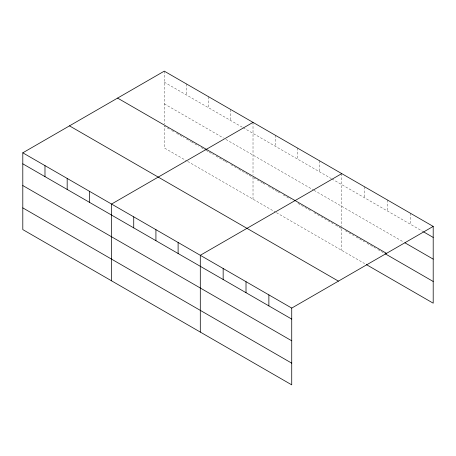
<?xml version="1.0" encoding="UTF-8"?>
<svg xmlns="http://www.w3.org/2000/svg" width="456" height="456" viewBox="0 0 456 456"><rect width="100%" height="100%" fill="white"/><g stroke="black" fill="none" stroke-linecap="round" stroke-linejoin="round"><path stroke-width="0.34" stroke-dasharray="2.28 1.71" d="M164.268 82.154L242.541 127.344M243.156 127.703L331.284 178.581M331.9 178.94L422.974 231.517M164.268 103.86L223.434 138.014M225.897 139.439L313.414 189.964M314.03 190.323L403.725 242.107M169.199 129.065L164.268 126.215L164.268 147.915L186.453 160.729M171.661 130.484L174.129 131.909M176.592 133.334L183.99 137.604M186.453 139.023L190.768 141.514M191.383 141.873L198.782 146.142M201.244 147.567L205.559 150.058M206.175 150.412L208.643 151.837M209.258 152.19L213.573 154.681M216.036 156.106L224.665 161.088M225.281 161.441L228.365 163.22M230.827 164.644L238.226 168.914M238.841 169.273L253.017 177.452L253.017 199.158M253.633 177.811L262.257 182.793M262.878 183.147L265.956 184.925M268.424 186.35L277.048 191.332M277.67 191.685L280.748 193.464M283.216 194.889L290.609 199.158M298.007 203.427L310.331 210.547M314.03 212.678L333.137 223.714M335.599 225.133L341.145 228.336M345.374 230.776L353.793 235.638M356.199 237.029L364.623 241.891M367.029 243.282L375.448 248.144M377.859 249.529L384.476 253.354M187.69 161.441L275.202 211.966M276.433 212.678L364.623 263.591M410.343 213.208L410.343 224.227M387.48 200.013L387.48 211.025M364.623 186.812L364.623 197.83M341.761 173.616L341.761 226.598M341.761 228.69L341.761 250.395M319.576 160.808L319.576 171.821M297.392 147.995L297.392 159.013M275.202 135.187L275.202 146.205M253.017 122.379L253.017 174.659M230.827 109.571L230.827 120.584M208.643 96.757L208.643 107.776M186.453 83.95L186.453 94.968M164.268 71.142L164.268 124.117"/><path stroke-width="0.68" d="M291.732 340.797L291.732 308.085L22.8 152.817L22.8 229.59L291.732 384.858L291.732 340.797L22.8 185.535M366.424 264.634L433.2 303.183L433.2 226.41L164.268 71.142L22.8 152.817M253.017 122.379L111.549 204.054L111.549 280.833M341.761 173.616L200.298 255.292L200.298 332.071M291.732 308.085L433.2 226.41M423.573 231.865L433.2 237.422M404.928 242.803L433.2 259.122M117.585 98.091L386.517 253.359M385.075 253.701L433.2 281.483M69.483 125.862L338.415 281.13M22.8 163.829L291.732 319.097M22.8 207.89L291.732 363.158M268.875 294.884L268.875 305.902M246.012 281.688L246.012 292.701M223.155 268.487L223.155 279.505M178.108 242.484L178.108 253.496M155.923 229.67L155.923 240.688M133.733 216.862L133.733 227.88M89.359 191.246L89.359 202.259M67.174 178.433L67.174 189.451M44.984 165.625L44.984 176.643"/></g></svg>
